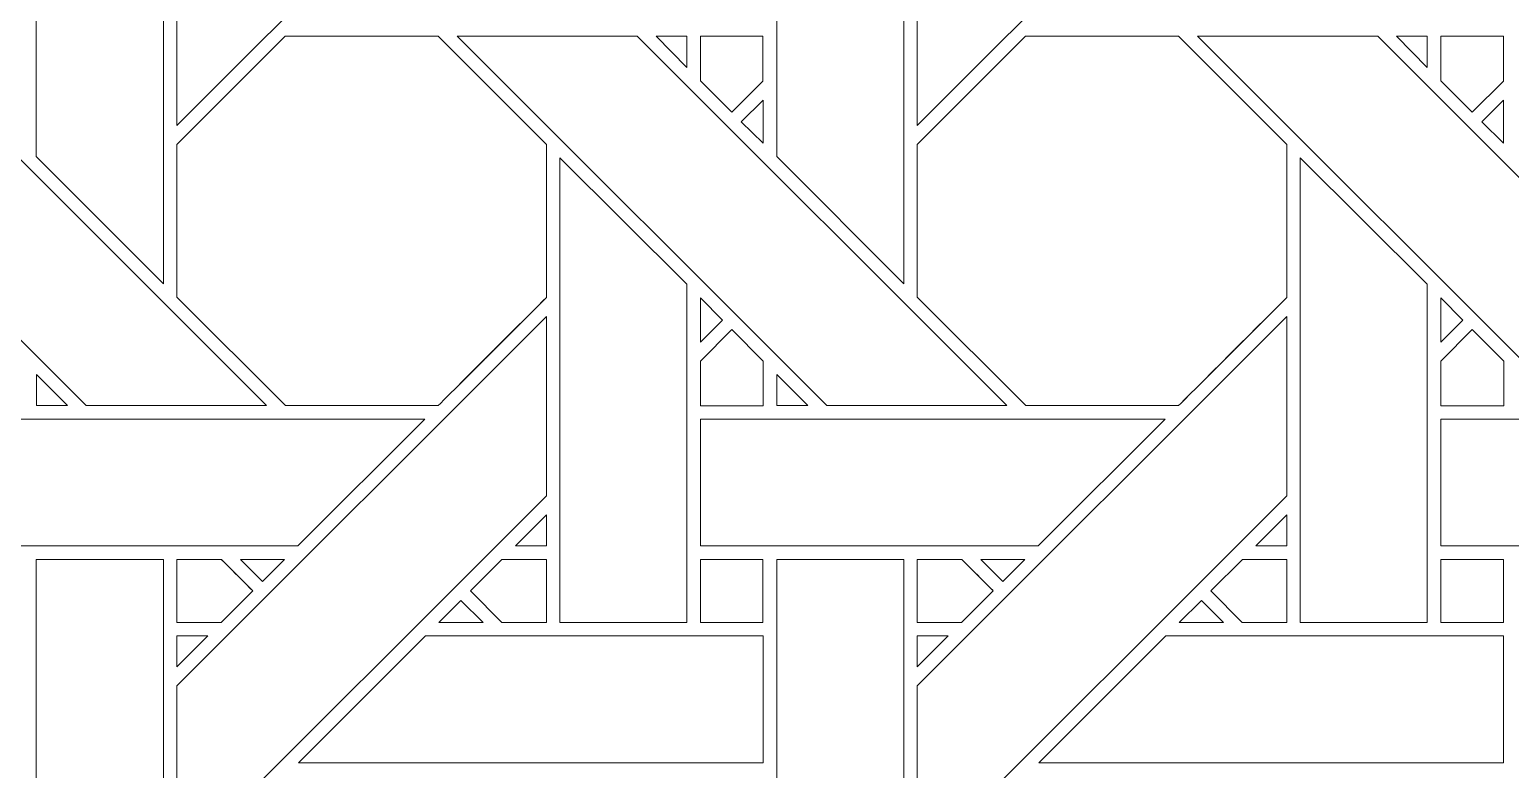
# Model space of a CAD drawing. Header units: inches. Extents: x 4.4 to 20.4, y 5.1 to 13.1.
# Drawn here: x 10.534 to 12.432, y 10.29 to 11.239 of the extents above; entities that cross this region are included whole.
import ezdxf

# ---------------------------------------------------------------- set-up
doc = ezdxf.new("R2010")
doc.units = ezdxf.units.IN
doc.header["$MEASUREMENT"] = 0
doc.layers.add('Design', color=7, linetype='Continuous', lineweight=0)

msp = doc.modelspace()

# ---------------------------------------------------------------- linework, layer by layer
at = {"layer": 'Design'}
for points, knots in [([(4.382854037814669, 13.09476386176215), (4.382854037814669, 13.09476386176215), (4.382854037814669, 5.094763861762152), (4.382854037814669, 5.094763861762152), (4.382854037814669, 5.094763861762152), (20.38285319010416, 5.094763861762152), (20.38285319010416, 5.094763861762152), (20.38285319010416, 5.094763861762152), (20.38285319010416, 13.09476386176215), (20.38285319010416, 13.09476386176215), (20.38285319010416, 13.09476386176215), (4.382854037814669, 13.09476386176215), (4.382854037814669, 13.09476386176215)], [0, 0, 0, 0, 1, 1, 1, 2, 2, 2, 3, 3, 3, 4, 4, 4, 4]), ([(5.011856282552078, 5.718260172525964), (5.011856282552078, 5.718260172525964), (19.75385687934027, 5.718260172525964), (19.75385687934027, 5.718260172525964), (19.75385687934027, 5.718260172525964), (19.75385687934027, 12.47526755099818), (19.75385687934027, 12.47526755099818), (19.75385687934027, 12.47526755099818), (5.011856282552078, 12.47526755099818), (5.011856282552078, 12.47526755099818), (5.011856282552078, 12.47526755099818), (5.011856282552078, 5.718260172525964), (5.011856282552078, 5.718260172525964)], [0, 0, 0, 0, 1, 1, 1, 2, 2, 2, 3, 3, 3, 4, 4, 4, 4]), ([(11.19660949707031, 11.58990732828776), (11.19660949707031, 11.58990732828776), (10.72293938530816, 11.11625756157769), (10.72293938530816, 11.11625756157769), (10.72293938530816, 11.11625756157769), (10.72293938530816, 11.34636094835069), (10.72293938530816, 11.34636094835069), (10.72293938530816, 11.34636094835069), (11.19660949707031, 11.81994289822048), (11.19660949707031, 11.81994289822048), (11.19660949707031, 11.81994289822048), (11.19660949707031, 11.58990732828776), (11.19660949707031, 11.58990732828776)], [0, 0, 0, 0, 1, 1, 1, 2, 2, 2, 3, 3, 3, 4, 4, 4, 4]), ([(12.1453382703993, 11.58990732828776), (12.1453382703993, 11.58990732828776), (11.67166815863715, 11.11625756157769), (11.67166815863715, 11.11625756157769), (11.67166815863715, 11.11625756157769), (11.67166815863715, 11.34635388003365), (11.67166815863715, 11.34635388003365), (11.67166815863715, 11.34635388003365), (12.1453382703993, 11.81995646158854), (12.1453382703993, 11.81995646158854), (12.1453382703993, 11.81995646158854), (12.1453382703993, 11.58990732828776), (12.1453382703993, 11.58990732828776)], [0, 0, 0, 0, 1, 1, 1, 2, 2, 2, 3, 3, 3, 4, 4, 4, 4]), ([(10.54288313123915, 11.07626342773437), (10.54288313123915, 11.07626342773437), (10.54288313123915, 11.50846269395616), (10.54288313123915, 11.50846269395616), (10.54288313123915, 11.50846269395616), (10.70579359266493, 11.50846269395616), (10.70579359266493, 11.50846269395616), (10.70579359266493, 11.50846269395616), (10.70579359266493, 10.91334533691406), (10.70579359266493, 10.91334533691406), (10.70579359266493, 10.91334533691406), (10.54288313123915, 11.07626342773437), (10.54288313123915, 11.07626342773437)], [0, 0, 0, 0, 1, 1, 1, 2, 2, 2, 3, 3, 3, 4, 4, 4, 4]), ([(11.49160512288411, 11.07626342773437), (11.49160512288411, 11.07626342773437), (11.49160512288411, 11.50846269395616), (11.49160512288411, 11.50846269395616), (11.49160512288411, 11.50846269395616), (11.65452236599392, 11.50846269395616), (11.65452236599392, 11.50846269395616), (11.65452236599392, 11.50846269395616), (11.65452236599392, 10.91334533691406), (11.65452236599392, 10.91334533691406), (11.65452236599392, 10.91334533691406), (11.49160512288411, 11.07626342773437), (11.49160512288411, 11.07626342773437)], [0, 0, 0, 0, 1, 1, 1, 2, 2, 2, 3, 3, 3, 4, 4, 4, 4]), ([(10.83795335557725, 10.75694868299696), (10.83795335557725, 10.75694868299696), (10.60692426893446, 10.75694868299696), (10.60692426893446, 10.75694868299696), (10.60692426893446, 10.75694868299696), (10.13336266411675, 11.23060523139105), (10.13336266411675, 11.23060523139105), (10.13336266411675, 11.23060523139105), (10.36430358886718, 11.23060523139105), (10.36430358886718, 11.23060523139105), (10.36430358886718, 11.23060523139105), (10.83795335557725, 10.75694868299696), (10.83795335557725, 10.75694868299696)], [0, 0, 0, 0, 1, 1, 1, 2, 2, 2, 3, 3, 3, 4, 4, 4, 4]), ([(11.05787573920355, 10.75699445936415), (11.05787573920355, 10.75699445936415), (10.86216481526692, 10.75699445936415), (10.86216481526692, 10.75699445936415), (10.86216481526692, 10.75699445936415), (10.72291988796658, 10.89623260498047), (10.72291988796658, 10.89623260498047), (10.72291988796658, 10.89623260498047), (10.72291988796658, 11.0918960571289), (10.72291988796658, 11.0918960571289), (10.72291988796658, 11.0918960571289), (10.8616231282552, 11.2306170993381), (10.8616231282552, 11.2306170993381), (10.8616231282552, 11.2306170993381), (11.05783504909939, 11.2306170993381), (11.05783504909939, 11.2306170993381), (11.05783504909939, 11.2306170993381), (11.1965832180447, 11.0918960571289), (11.1965832180447, 11.0918960571289), (11.1965832180447, 11.0918960571289), (11.1965832180447, 10.8956782023112), (11.1965832180447, 10.8956782023112), (11.1787846883138, 10.87774319118923), (11.06685977511935, 10.76600562201606), (11.05787573920355, 10.75699445936415)], [0, 0, 0, 0, 1, 1, 1, 2, 2, 2, 3, 3, 3, 4, 4, 4, 5, 5, 5, 6, 6, 6, 7, 7, 7, 8, 8, 8, 8]), ([(11.05783504909939, 11.2306170993381), (11.05783504909939, 11.2306170993381), (11.1965832180447, 11.0918960571289), (11.1965832180447, 11.0918960571289), (11.1965832180447, 11.0918960571289), (11.1965832180447, 10.8956782023112), (11.1965832180447, 10.8956782023112), (11.17843712700738, 10.87740241156684), (11.0666012234158, 10.76574028862847), (11.05787573920355, 10.75699445936415), (11.05787573920355, 10.75699445936415), (10.86216481526692, 10.75699445936415), (10.86216481526692, 10.75699445936415), (10.86216481526692, 10.75699445936415), (10.72291988796658, 10.89623260498047), (10.72291988796658, 10.89623260498047), (10.72291988796658, 10.89623260498047), (10.72291988796658, 11.0918960571289), (10.72291988796658, 11.0918960571289), (10.72291988796658, 11.0918960571289), (10.8616231282552, 11.2306170993381), (10.8616231282552, 11.2306170993381), (10.8616231282552, 11.2306170993381), (11.05783504909939, 11.2306170993381), (11.05783504909939, 11.2306170993381)], [0, 0, 0, 0, 1, 1, 1, 2, 2, 2, 3, 3, 3, 4, 4, 4, 5, 5, 5, 6, 6, 6, 7, 7, 7, 8, 8, 8, 8]), ([(11.78668212890625, 10.75694868299696), (11.78668212890625, 10.75694868299696), (11.55565304226345, 10.75694868299696), (11.55565304226345, 10.75694868299696), (11.55565304226345, 10.75694868299696), (11.08209143744574, 11.23060523139105), (11.08209143744574, 11.23060523139105), (11.08209143744574, 11.23060523139105), (11.31303236219618, 11.23060523139105), (11.31303236219618, 11.23060523139105), (11.31303236219618, 11.23060523139105), (11.78668212890625, 10.75694868299696), (11.78668212890625, 10.75694868299696)], [0, 0, 0, 0, 1, 1, 1, 2, 2, 2, 3, 3, 3, 4, 4, 4, 4]), ([(11.33715481228298, 11.230591668023), (11.33715481228298, 11.230591668023), (11.37659708658854, 11.230591668023), (11.37659708658854, 11.230591668023), (11.37659708658854, 11.230591668023), (11.37659708658854, 11.19076707628038), (11.37659708658854, 11.19076707628038), (11.37659708658854, 11.19076707628038), (11.33715481228298, 11.230591668023), (11.33715481228298, 11.230591668023)], [0, 0, 0, 0, 1, 1, 1, 2, 2, 2, 3, 3, 3, 3]), ([(11.47404564751519, 11.23063066270616), (11.47404564751519, 11.23063066270616), (11.47404564751519, 11.17303127712673), (11.47404564751519, 11.17303127712673), (11.47404564751519, 11.17303127712673), (11.43411593967013, 11.13308461507161), (11.43411593967013, 11.13308461507161), (11.43411593967013, 11.13308461507161), (11.39378441704644, 11.17342291937934), (11.39378441704644, 11.17342291937934), (11.39378441704644, 11.17342291937934), (11.39378441704644, 11.23063066270616), (11.39378441704644, 11.23063066270616), (11.39378441704644, 11.23063066270616), (11.47404564751519, 11.23063066270616), (11.47404564751519, 11.23063066270616)], [0, 0, 0, 0, 1, 1, 1, 2, 2, 2, 3, 3, 3, 4, 4, 4, 5, 5, 5, 5]), ([(11.47404564751519, 11.17303127712673), (11.47404564751519, 11.17303127712673), (11.43411593967013, 11.13308461507161), (11.43411593967013, 11.13308461507161), (11.43411593967013, 11.13308461507161), (11.39378441704644, 11.17342291937934), (11.39378441704644, 11.17342291937934), (11.39378441704644, 11.17342291937934), (11.39378441704644, 11.23063066270616), (11.39378441704644, 11.23063066270616), (11.39378441704644, 11.23063066270616), (11.47404564751519, 11.23063066270616), (11.47404564751519, 11.23063066270616), (11.47404564751519, 11.23063066270616), (11.47404564751519, 11.17303127712673), (11.47404564751519, 11.17303127712673)], [0, 0, 0, 0, 1, 1, 1, 2, 2, 2, 3, 3, 3, 4, 4, 4, 5, 5, 5, 5]), ([(12.00661129421658, 10.75699445936415), (12.00661129421658, 10.75699445936415), (11.81090037027995, 10.75699445936415), (11.81090037027995, 10.75699445936415), (11.81090037027995, 10.75699445936415), (11.6716554429796, 10.89623260498047), (11.6716554429796, 10.89623260498047), (11.6716554429796, 10.89623260498047), (11.6716554429796, 11.0918960571289), (11.6716554429796, 11.0918960571289), (11.6716554429796, 11.0918960571289), (11.81035953097873, 11.2306170993381), (11.81035953097873, 11.2306170993381), (11.81035953097873, 11.2306170993381), (12.00657060411241, 11.2306170993381), (12.00657060411241, 11.2306170993381), (12.00657060411241, 11.2306170993381), (12.14531877305772, 11.0918960571289), (12.14531877305772, 11.0918960571289), (12.14531877305772, 11.0918960571289), (12.14531877305772, 10.89568159315321), (12.14531877305772, 10.89568159315321), (12.12751939561632, 10.87774658203125), (12.01559533013238, 10.76600562201606), (12.00661129421658, 10.75699445936415)], [0, 0, 0, 0, 1, 1, 1, 2, 2, 2, 3, 3, 3, 4, 4, 4, 5, 5, 5, 6, 6, 6, 7, 7, 7, 8, 8, 8, 8]), ([(12.00657060411241, 11.2306170993381), (12.00657060411241, 11.2306170993381), (12.14531877305772, 11.0918960571289), (12.14531877305772, 11.0918960571289), (12.14531877305772, 11.0918960571289), (12.14531877305772, 10.89568159315321), (12.14531877305772, 10.89568159315321), (12.12719980875651, 10.87741936577691), (12.01535118950738, 10.76575385199652), (12.00661129421658, 10.75699445936415), (12.00661129421658, 10.75699445936415), (11.81090037027995, 10.75699445936415), (11.81090037027995, 10.75699445936415), (11.81090037027995, 10.75699445936415), (11.6716554429796, 10.89623260498047), (11.6716554429796, 10.89623260498047), (11.6716554429796, 10.89623260498047), (11.6716554429796, 11.0918960571289), (11.6716554429796, 11.0918960571289), (11.6716554429796, 11.0918960571289), (11.81035953097873, 11.2306170993381), (11.81035953097873, 11.2306170993381), (11.81035953097873, 11.2306170993381), (12.00657060411241, 11.2306170993381), (12.00657060411241, 11.2306170993381)], [0, 0, 0, 0, 1, 1, 1, 2, 2, 2, 3, 3, 3, 4, 4, 4, 5, 5, 5, 6, 6, 6, 7, 7, 7, 8, 8, 8, 8]), ([(12.73541174994574, 10.75694868299696), (12.73541174994574, 10.75694868299696), (12.50438944498698, 10.75694868299696), (12.50438944498698, 10.75694868299696), (12.50438944498698, 10.75694868299696), (12.03081427680121, 11.23060523139105), (12.03081427680121, 11.23060523139105), (12.03081427680121, 11.23060523139105), (12.26176198323567, 11.23060523139105), (12.26176198323567, 11.23060523139105), (12.26176198323567, 11.23060523139105), (12.73541174994574, 10.75694868299696), (12.73541174994574, 10.75694868299696)], [0, 0, 0, 0, 1, 1, 1, 2, 2, 2, 3, 3, 3, 4, 4, 4, 4]), ([(12.28588358561198, 11.230591668023), (12.28588358561198, 11.230591668023), (12.32532670762804, 11.230591668023), (12.32532670762804, 11.230591668023), (12.32532670762804, 11.230591668023), (12.32532670762804, 11.19076707628038), (12.32532670762804, 11.19076707628038), (12.32532670762804, 11.19076707628038), (12.28588358561198, 11.230591668023), (12.28588358561198, 11.230591668023)], [0, 0, 0, 0, 1, 1, 1, 2, 2, 2, 3, 3, 3, 3]), ([(12.34251997205946, 11.17342291937934), (12.34251997205946, 11.17342291937934), (12.34251997205946, 11.23063066270616), (12.34251997205946, 11.23063066270616), (12.34251997205946, 11.23063066270616), (12.42278120252821, 11.23063066270616), (12.42278120252821, 11.23063066270616), (12.42278120252821, 11.23063066270616), (12.42278120252821, 11.17303466796875), (12.42278120252821, 11.17303466796875), (12.42278120252821, 11.17303466796875), (12.38284810384114, 11.13308800591362), (12.38284810384114, 11.13308800591362), (12.38284810384114, 11.13308800591362), (12.34251997205946, 11.17342291937934), (12.34251997205946, 11.17342291937934)], [0, 0, 0, 0, 1, 1, 1, 2, 2, 2, 3, 3, 3, 4, 4, 4, 5, 5, 5, 5]), ([(12.42278120252821, 11.17303466796875), (12.42278120252821, 11.17303466796875), (12.38284810384114, 11.13308800591362), (12.38284810384114, 11.13308800591362), (12.38284810384114, 11.13308800591362), (12.34251997205946, 11.17342291937934), (12.34251997205946, 11.17342291937934), (12.34251997205946, 11.17342291937934), (12.34251997205946, 11.23063066270616), (12.34251997205946, 11.23063066270616), (12.34251997205946, 11.23063066270616), (12.42278120252821, 11.23063066270616), (12.42278120252821, 11.23063066270616), (12.42278120252821, 11.23063066270616), (12.42278120252821, 11.17303466796875), (12.42278120252821, 11.17303466796875)], [0, 0, 0, 0, 1, 1, 1, 2, 2, 2, 3, 3, 3, 4, 4, 4, 5, 5, 5, 5]), ([(11.47406514485677, 11.14875793457031), (11.47406514485677, 11.14875793457031), (11.47406514485677, 11.09359910753038), (11.47406514485677, 11.09359910753038), (11.47406514485677, 11.09359910753038), (11.44629499647352, 11.12097422281901), (11.44629499647352, 11.12097422281901), (11.44629499647352, 11.12097422281901), (11.47406514485677, 11.14875793457031), (11.47406514485677, 11.14875793457031)], [0, 0, 0, 0, 1, 1, 1, 2, 2, 2, 3, 3, 3, 3]), ([(12.42279391818576, 11.14875793457031), (12.42279391818576, 11.14875793457031), (12.42279391818576, 11.09359232584635), (12.42279391818576, 11.09359232584635), (12.42279391818576, 11.09359232584635), (12.39502376980252, 11.12098100450304), (12.39502376980252, 11.12098100450304), (12.39502376980252, 11.12098100450304), (12.42279391818576, 11.14875793457031), (12.42279391818576, 11.14875793457031)], [0, 0, 0, 0, 1, 1, 1, 2, 2, 2, 3, 3, 3, 3]), ([(11.21374766031901, 10.47894795735677), (11.21374766031901, 10.47894795735677), (11.21374766031901, 11.0747799343533), (11.21374766031901, 11.0747799343533), (11.21374766031901, 11.0747799343533), (11.37650892469618, 10.91263749864366), (11.37650892469618, 10.91263749864366), (11.37650892469618, 10.91263749864366), (11.37650892469618, 10.47894795735677), (11.37650892469618, 10.47894795735677), (11.37650892469618, 10.47894795735677), (11.21374766031901, 10.47894795735677), (11.21374766031901, 10.47894795735677)], [0, 0, 0, 0, 1, 1, 1, 2, 2, 2, 3, 3, 3, 4, 4, 4, 4]), ([(12.162476433648, 10.47894795735677), (12.162476433648, 10.47894795735677), (12.162476433648, 11.0747799343533), (12.162476433648, 11.0747799343533), (12.162476433648, 11.0747799343533), (12.32523769802517, 10.91263749864366), (12.32523769802517, 10.91263749864366), (12.32523769802517, 10.91263749864366), (12.32523769802517, 10.47894795735677), (12.32523769802517, 10.47894795735677), (12.32523769802517, 10.47894795735677), (12.162476433648, 10.47894795735677), (12.162476433648, 10.47894795735677)], [0, 0, 0, 0, 1, 1, 1, 2, 2, 2, 3, 3, 3, 4, 4, 4, 4]), ([(11.39381747775607, 10.83838653564453), (11.39381747775607, 10.83838653564453), (11.39381747775607, 10.89514499240451), (11.39381747775607, 10.89514499240451), (11.39381747775607, 10.89514499240451), (11.42200300428602, 10.86657206217448), (11.42200300428602, 10.86657206217448), (11.42200300428602, 10.86657206217448), (11.39381747775607, 10.83838653564453), (11.39381747775607, 10.83838653564453)], [0, 0, 0, 0, 1, 1, 1, 2, 2, 2, 3, 3, 3, 3]), ([(12.34254709879557, 10.83838653564453), (12.34254709879557, 10.83838653564453), (12.34254709879557, 10.89514499240451), (12.34254709879557, 10.89514499240451), (12.34254709879557, 10.89514499240451), (12.37073177761502, 10.86657206217448), (12.37073177761502, 10.86657206217448), (12.37073177761502, 10.86657206217448), (12.34254709879557, 10.83838653564453), (12.34254709879557, 10.83838653564453)], [0, 0, 0, 0, 1, 1, 1, 2, 2, 2, 3, 3, 3, 3]), ([(11.19660949707031, 10.64118533664279), (11.19660949707031, 10.64118533664279), (10.72293938530816, 10.16753556993272), (10.72293938530816, 10.16753556993272), (10.72293938530816, 10.16753556993272), (10.72293938530816, 10.39762539333767), (10.72293938530816, 10.39762539333767), (10.72293938530816, 10.39762539333767), (11.19660949707031, 10.87121412489149), (11.19660949707031, 10.87121412489149), (11.19660949707031, 10.87121412489149), (11.19660949707031, 10.64118533664279), (11.19660949707031, 10.64118533664279)], [0, 0, 0, 0, 1, 1, 1, 2, 2, 2, 3, 3, 3, 4, 4, 4, 4]), ([(11.39379798041449, 10.75674947102864), (11.39379798041449, 10.75674947102864), (11.39379798041449, 10.81403520372179), (11.39379798041449, 10.81403520372179), (11.39379798041449, 10.81403520372179), (11.43412611219618, 10.8543701171875), (11.43412611219618, 10.8543701171875), (11.43412611219618, 10.8543701171875), (11.47445339626736, 10.81404537624783), (11.47445339626736, 10.81404537624783), (11.47445339626736, 10.81404537624783), (11.47445339626736, 10.75674947102864), (11.47445339626736, 10.75674947102864), (11.47445339626736, 10.75674947102864), (11.39379798041449, 10.75674947102864), (11.39379798041449, 10.75674947102864)], [0, 0, 0, 0, 1, 1, 1, 2, 2, 2, 3, 3, 3, 4, 4, 4, 5, 5, 5, 5]), ([(11.43412611219618, 10.8543701171875), (11.43412611219618, 10.8543701171875), (11.47445339626736, 10.81404537624783), (11.47445339626736, 10.81404537624783), (11.47445339626736, 10.81404537624783), (11.47445339626736, 10.75674947102864), (11.47445339626736, 10.75674947102864), (11.47445339626736, 10.75674947102864), (11.39379798041449, 10.75674947102864), (11.39379798041449, 10.75674947102864), (11.39379798041449, 10.75674947102864), (11.39379798041449, 10.81403520372179), (11.39379798041449, 10.81403520372179), (11.39379798041449, 10.81403520372179), (11.43412611219618, 10.8543701171875), (11.43412611219618, 10.8543701171875)], [0, 0, 0, 0, 1, 1, 1, 2, 2, 2, 3, 3, 3, 4, 4, 4, 5, 5, 5, 5]), ([(12.1453382703993, 10.64117855495877), (12.1453382703993, 10.64117855495877), (11.67166815863715, 10.1675287882487), (11.67166815863715, 10.1675287882487), (11.67166815863715, 10.1675287882487), (11.67166815863715, 10.39762539333767), (11.67166815863715, 10.39762539333767), (11.67166815863715, 10.39762539333767), (12.1453382703993, 10.87122090657552), (12.1453382703993, 10.87122090657552), (12.1453382703993, 10.87122090657552), (12.1453382703993, 10.64117855495877), (12.1453382703993, 10.64117855495877)], [0, 0, 0, 0, 1, 1, 1, 2, 2, 2, 3, 3, 3, 4, 4, 4, 4]), ([(12.34253438313802, 10.75674947102864), (12.34253438313802, 10.75674947102864), (12.34253438313802, 10.8140385945638), (12.34253438313802, 10.8140385945638), (12.34253438313802, 10.8140385945638), (12.3828616672092, 10.8543701171875), (12.3828616672092, 10.8543701171875), (12.3828616672092, 10.8543701171875), (12.42318979899088, 10.81404537624783), (12.42318979899088, 10.81404537624783), (12.42318979899088, 10.81404537624783), (12.42318979899088, 10.75674947102864), (12.42318979899088, 10.75674947102864), (12.42318979899088, 10.75674947102864), (12.34253438313802, 10.75674947102864), (12.34253438313802, 10.75674947102864)], [0, 0, 0, 0, 1, 1, 1, 2, 2, 2, 3, 3, 3, 4, 4, 4, 5, 5, 5, 5]), ([(12.3828616672092, 10.8543701171875), (12.3828616672092, 10.8543701171875), (12.42318979899088, 10.81404537624783), (12.42318979899088, 10.81404537624783), (12.42318979899088, 10.81404537624783), (12.42318979899088, 10.75674947102864), (12.42318979899088, 10.75674947102864), (12.42318979899088, 10.75674947102864), (12.34253438313802, 10.75674947102864), (12.34253438313802, 10.75674947102864), (12.34253438313802, 10.75674947102864), (12.34253438313802, 10.8140385945638), (12.34253438313802, 10.8140385945638), (12.34253438313802, 10.8140385945638), (12.3828616672092, 10.8543701171875), (12.3828616672092, 10.8543701171875)], [0, 0, 0, 0, 1, 1, 1, 2, 2, 2, 3, 3, 3, 4, 4, 4, 5, 5, 5, 5]), ([(10.54299163818359, 10.75694190131293), (10.54299163818359, 10.75694190131293), (10.54299163818359, 10.79673851860894), (10.54299163818359, 10.79673851860894), (10.54299163818359, 10.79673851860894), (10.58271365695529, 10.75694190131293), (10.58271365695529, 10.75694190131293), (10.58271365695529, 10.75694190131293), (10.54299163818359, 10.75694190131293), (10.54299163818359, 10.75694190131293)], [0, 0, 0, 0, 1, 1, 1, 2, 2, 2, 3, 3, 3, 3]), ([(11.49172719319661, 10.75694190131293), (11.49172719319661, 10.75694190131293), (11.49172719319661, 10.79673173692491), (11.49172719319661, 10.79673173692491), (11.49172719319661, 10.79673173692491), (11.53144243028429, 10.75694190131293), (11.53144243028429, 10.75694190131293), (11.53144243028429, 10.75694190131293), (11.49172719319661, 10.75694190131293), (11.49172719319661, 10.75694190131293)], [0, 0, 0, 0, 1, 1, 1, 2, 2, 2, 3, 3, 3, 3]), ([(11.04079098171658, 10.73969438340929), (11.04079098171658, 10.73969438340929), (10.87806362575955, 10.57700093587239), (10.87806362575955, 10.57700093587239), (10.87806362575955, 10.57700093587239), (10.44509548611111, 10.57700093587239), (10.44509548611111, 10.57700093587239), (10.44509548611111, 10.57700093587239), (10.44509548611111, 10.73969438340929), (10.44509548611111, 10.73969438340929), (10.44509548611111, 10.73969438340929), (11.04079098171658, 10.73969438340929), (11.04079098171658, 10.73969438340929)], [0, 0, 0, 0, 1, 1, 1, 2, 2, 2, 3, 3, 3, 4, 4, 4, 4]), ([(11.98951975504557, 10.73969438340929), (11.98951975504557, 10.73969438340929), (11.82678561740451, 10.57700093587239), (11.82678561740451, 10.57700093587239), (11.82678561740451, 10.57700093587239), (11.39381747775607, 10.57700093587239), (11.39381747775607, 10.57700093587239), (11.39381747775607, 10.57700093587239), (11.39381747775607, 10.73969438340929), (11.39381747775607, 10.73969438340929), (11.39381747775607, 10.73969438340929), (11.98951975504557, 10.73969438340929), (11.98951975504557, 10.73969438340929)], [0, 0, 0, 0, 1, 1, 1, 2, 2, 2, 3, 3, 3, 4, 4, 4, 4]), ([(12.93824174669053, 10.73970116509331), (12.93824174669053, 10.73970116509331), (12.7755143907335, 10.57700093587239), (12.7755143907335, 10.57700093587239), (12.7755143907335, 10.57700093587239), (12.34254709879557, 10.57700093587239), (12.34254709879557, 10.57700093587239), (12.34254709879557, 10.57700093587239), (12.34254709879557, 10.73970116509331), (12.34254709879557, 10.73970116509331), (12.34254709879557, 10.73970116509331), (12.93824174669053, 10.73970116509331), (12.93824174669053, 10.73970116509331)], [0, 0, 0, 0, 1, 1, 1, 2, 2, 2, 3, 3, 3, 4, 4, 4, 4]), ([(11.19661627875434, 10.5770280626085), (11.19661627875434, 10.5770280626085), (11.15684594048394, 10.5770280626085), (11.15684594048394, 10.5770280626085), (11.15684594048394, 10.5770280626085), (11.19661627875434, 10.61679161919488), (11.19661627875434, 10.61679161919488), (11.19661627875434, 10.61679161919488), (11.19661627875434, 10.5770280626085), (11.19661627875434, 10.5770280626085)], [0, 0, 0, 0, 1, 1, 1, 2, 2, 2, 3, 3, 3, 3]), ([(12.10557556152344, 10.5770280626085), (12.10557556152344, 10.5770280626085), (12.1453382703993, 10.61679161919488), (12.1453382703993, 10.61679161919488), (12.1453382703993, 10.61679161919488), (12.1453382703993, 10.5770280626085), (12.1453382703993, 10.5770280626085), (12.1453382703993, 10.5770280626085), (12.10557556152344, 10.5770280626085), (12.10557556152344, 10.5770280626085)], [0, 0, 0, 0, 1, 1, 1, 2, 2, 2, 3, 3, 3, 3]), ([(10.54288313123915, 10.12754143608941), (10.54288313123915, 10.12754143608941), (10.54288313123915, 10.55973307291666), (10.54288313123915, 10.55973307291666), (10.54288313123915, 10.55973307291666), (10.70579359266493, 10.55973307291666), (10.70579359266493, 10.55973307291666), (10.70579359266493, 10.55973307291666), (10.70579359266493, 9.96461656358507), (10.70579359266493, 9.96461656358507), (10.70579359266493, 9.96461656358507), (10.54288313123915, 10.12754143608941), (10.54288313123915, 10.12754143608941)], [0, 0, 0, 0, 1, 1, 1, 2, 2, 2, 3, 3, 3, 4, 4, 4, 4]), ([(10.72291988796658, 10.47898695203993), (10.72291988796658, 10.47898695203993), (10.72291988796658, 10.55975765652126), (10.72291988796658, 10.55975765652126), (10.72291988796658, 10.55975765652126), (10.77998436821831, 10.55975765652126), (10.77998436821831, 10.55975765652126), (10.78512318929036, 10.55464596218533), (10.81589847140842, 10.52383422851562), (10.82032267252604, 10.519410027398), (10.82032267252604, 10.519410027398), (10.77989535861545, 10.47898695203993), (10.77989535861545, 10.47898695203993), (10.77989535861545, 10.47898695203993), (10.72291988796658, 10.47898695203993), (10.72291988796658, 10.47898695203993)], [0, 0, 0, 0, 1, 1, 1, 2, 2, 2, 3, 3, 3, 4, 4, 4, 5, 5, 5, 5]), ([(10.80498335096571, 10.53476036919487), (10.80498335096571, 10.53476036919487), (10.82032267252604, 10.519410027398), (10.82032267252604, 10.519410027398), (10.82032267252604, 10.519410027398), (10.77989535861545, 10.47898695203993), (10.77989535861545, 10.47898695203993), (10.77989535861545, 10.47898695203993), (10.72291988796658, 10.47898695203993), (10.72291988796658, 10.47898695203993), (10.72291988796658, 10.47898695203993), (10.72291988796658, 10.55975765652126), (10.72291988796658, 10.55975765652126), (10.72291988796658, 10.55975765652126), (10.77998436821831, 10.55975765652126), (10.77998436821831, 10.55975765652126), (10.78544277615017, 10.55432637532552), (10.79556274414062, 10.54419453938802), (10.80498335096571, 10.53476036919487)], [0, 0, 0, 0, 1, 1, 1, 2, 2, 2, 3, 3, 3, 4, 4, 4, 5, 5, 5, 6, 6, 6, 6]), ([(10.80436367458767, 10.55973307291666), (10.80436367458767, 10.55973307291666), (10.86082967122395, 10.55973307291666), (10.86082967122395, 10.55973307291666), (10.86082967122395, 10.55973307291666), (10.83254920111762, 10.53154839409722), (10.83254920111762, 10.53154839409722), (10.83254920111762, 10.53154839409722), (10.80436367458767, 10.55973307291666), (10.80436367458767, 10.55973307291666)], [0, 0, 0, 0, 1, 1, 1, 2, 2, 2, 3, 3, 3, 3]), ([(11.13948398166232, 10.47897593180338), (11.13948398166232, 10.47897593180338), (11.09912533230251, 10.51935492621527), (11.09912533230251, 10.51935492621527), (11.09912533230251, 10.51935492621527), (11.13955603705512, 10.55977800157335), (11.13955603705512, 10.55977800157335), (11.13955603705512, 10.55977800157335), (11.19659678141276, 10.55977800157335), (11.19659678141276, 10.55977800157335), (11.19659678141276, 10.55977800157335), (11.19659678141276, 10.47897593180338), (11.19659678141276, 10.47897593180338), (11.19659678141276, 10.47897593180338), (11.13948398166232, 10.47897593180338), (11.13948398166232, 10.47897593180338)], [0, 0, 0, 0, 1, 1, 1, 2, 2, 2, 3, 3, 3, 4, 4, 4, 5, 5, 5, 5]), ([(11.09912533230251, 10.51935492621527), (11.09912533230251, 10.51935492621527), (11.13955603705512, 10.55977800157335), (11.13955603705512, 10.55977800157335), (11.13955603705512, 10.55977800157335), (11.19659678141276, 10.55977800157335), (11.19659678141276, 10.55977800157335), (11.19659678141276, 10.55977800157335), (11.19659678141276, 10.47897593180338), (11.19659678141276, 10.47897593180338), (11.19659678141276, 10.47897593180338), (11.13948398166232, 10.47897593180338), (11.13948398166232, 10.47897593180338), (11.13948398166232, 10.47897593180338), (11.09912533230251, 10.51935492621527), (11.09912533230251, 10.51935492621527)], [0, 0, 0, 0, 1, 1, 1, 2, 2, 2, 3, 3, 3, 4, 4, 4, 5, 5, 5, 5]), ([(11.39380137125651, 10.47897254096137), (11.39380137125651, 10.47897254096137), (11.39380137125651, 10.55975765652126), (11.39380137125651, 10.55975765652126), (11.39380137125651, 10.55975765652126), (11.47404564751519, 10.55975765652126), (11.47404564751519, 10.55975765652126), (11.47404564751519, 10.55975765652126), (11.47404564751519, 10.47897254096137), (11.47404564751519, 10.47897254096137), (11.47404564751519, 10.47897254096137), (11.39380137125651, 10.47897254096137), (11.39380137125651, 10.47897254096137)], [0, 0, 0, 0, 1, 1, 1, 2, 2, 2, 3, 3, 3, 4, 4, 4, 4]), ([(11.47404564751519, 10.55975765652126), (11.47404564751519, 10.55975765652126), (11.47404564751519, 10.47897254096137), (11.47404564751519, 10.47897254096137), (11.47404564751519, 10.47897254096137), (11.39380137125651, 10.47897254096137), (11.39380137125651, 10.47897254096137), (11.39380137125651, 10.47897254096137), (11.39380137125651, 10.55975765652126), (11.39380137125651, 10.55975765652126), (11.39380137125651, 10.55975765652126), (11.47404564751519, 10.55975765652126), (11.47404564751519, 10.55975765652126)], [0, 0, 0, 0, 1, 1, 1, 2, 2, 2, 3, 3, 3, 4, 4, 4, 4]), ([(11.49160512288411, 10.12753465440538), (11.49160512288411, 10.12753465440538), (11.49160512288411, 10.55973307291666), (11.49160512288411, 10.55973307291666), (11.49160512288411, 10.55973307291666), (11.65452236599392, 10.55973307291666), (11.65452236599392, 10.55973307291666), (11.65452236599392, 10.55973307291666), (11.65452236599392, 9.964623345269096), (11.65452236599392, 9.964623345269096), (11.65452236599392, 9.964623345269096), (11.49160512288411, 10.12753465440538), (11.49160512288411, 10.12753465440538)], [0, 0, 0, 0, 1, 1, 1, 2, 2, 2, 3, 3, 3, 4, 4, 4, 4]), ([(11.6716554429796, 10.47898695203993), (11.6716554429796, 10.47898695203993), (11.6716554429796, 10.55975765652126), (11.6716554429796, 10.55975765652126), (11.6716554429796, 10.55975765652126), (11.72871992323133, 10.55975765652126), (11.72871992323133, 10.55975765652126), (11.73385874430338, 10.55464596218533), (11.76463402642144, 10.52383422851562), (11.76905822753906, 10.519410027398), (11.76905822753906, 10.519410027398), (11.72862837049696, 10.47898695203993), (11.72862837049696, 10.47898695203993), (11.72862837049696, 10.47898695203993), (11.6716554429796, 10.47898695203993), (11.6716554429796, 10.47898695203993)], [0, 0, 0, 0, 1, 1, 1, 2, 2, 2, 3, 3, 3, 4, 4, 4, 5, 5, 5, 5]), ([(11.76905822753906, 10.519410027398), (11.76905822753906, 10.519410027398), (11.72862837049696, 10.47898695203993), (11.72862837049696, 10.47898695203993), (11.72862837049696, 10.47898695203993), (11.6716554429796, 10.47898695203993), (11.6716554429796, 10.47898695203993), (11.6716554429796, 10.47898695203993), (11.6716554429796, 10.55975765652126), (11.6716554429796, 10.55975765652126), (11.6716554429796, 10.55975765652126), (11.72871992323133, 10.55975765652126), (11.72871992323133, 10.55975765652126), (11.73399522569444, 10.55451032850477), (11.76478407118055, 10.52367824978298), (11.76905822753906, 10.519410027398)], [0, 0, 0, 0, 1, 1, 1, 2, 2, 2, 3, 3, 3, 4, 4, 4, 5, 5, 5, 5]), ([(11.7531000773112, 10.55973307291666), (11.7531000773112, 10.55973307291666), (11.80955844455295, 10.55973307291666), (11.80955844455295, 10.55973307291666), (11.80955844455295, 10.55973307291666), (11.78127797444661, 10.53155517578125), (11.78127797444661, 10.53155517578125), (11.78127797444661, 10.53155517578125), (11.7531000773112, 10.55973307291666), (11.7531000773112, 10.55973307291666)], [0, 0, 0, 0, 1, 1, 1, 2, 2, 2, 3, 3, 3, 3]), ([(12.08822038438585, 10.47897254096137), (12.08822038438585, 10.47897254096137), (12.04786173502604, 10.51935492621527), (12.04786173502604, 10.51935492621527), (12.04786173502604, 10.51935492621527), (12.08828820122613, 10.55977800157335), (12.08828820122613, 10.55977800157335), (12.08828820122613, 10.55977800157335), (12.14533233642578, 10.55977800157335), (12.14533233642578, 10.55977800157335), (12.14533233642578, 10.55977800157335), (12.14533233642578, 10.47897254096137), (12.14533233642578, 10.47897254096137), (12.14533233642578, 10.47897254096137), (12.08822038438585, 10.47897254096137), (12.08822038438585, 10.47897254096137)], [0, 0, 0, 0, 1, 1, 1, 2, 2, 2, 3, 3, 3, 4, 4, 4, 5, 5, 5, 5]), ([(12.14533233642578, 10.55977800157335), (12.14533233642578, 10.55977800157335), (12.14533233642578, 10.47897254096137), (12.14533233642578, 10.47897254096137), (12.14533233642578, 10.47897254096137), (12.08822038438585, 10.47897254096137), (12.08822038438585, 10.47897254096137), (12.08822038438585, 10.47897254096137), (12.04786173502604, 10.51935492621527), (12.04786173502604, 10.51935492621527), (12.04786173502604, 10.51935492621527), (12.08828820122613, 10.55977800157335), (12.08828820122613, 10.55977800157335), (12.08828820122613, 10.55977800157335), (12.14533233642578, 10.55977800157335), (12.14533233642578, 10.55977800157335)], [0, 0, 0, 0, 1, 1, 1, 2, 2, 2, 3, 3, 3, 4, 4, 4, 5, 5, 5, 5]), ([(12.34253438313802, 10.47897254096137), (12.34253438313802, 10.47897254096137), (12.34253438313802, 10.55975765652126), (12.34253438313802, 10.55975765652126), (12.34253438313802, 10.55975765652126), (12.42278120252821, 10.55975765652126), (12.42278120252821, 10.55975765652126), (12.42278120252821, 10.55975765652126), (12.42278120252821, 10.47897254096137), (12.42278120252821, 10.47897254096137), (12.42278120252821, 10.47897254096137), (12.34253438313802, 10.47897254096137), (12.34253438313802, 10.47897254096137)], [0, 0, 0, 0, 1, 1, 1, 2, 2, 2, 3, 3, 3, 4, 4, 4, 4]), ([(12.42278120252821, 10.55975765652126), (12.42278120252821, 10.55975765652126), (12.42278120252821, 10.47897254096137), (12.42278120252821, 10.47897254096137), (12.42278120252821, 10.47897254096137), (12.34253438313802, 10.47897254096137), (12.34253438313802, 10.47897254096137), (12.34253438313802, 10.47897254096137), (12.34253438313802, 10.55975765652126), (12.34253438313802, 10.55975765652126), (12.34253438313802, 10.55975765652126), (12.42278120252821, 10.55975765652126), (12.42278120252821, 10.55975765652126)], [0, 0, 0, 0, 1, 1, 1, 2, 2, 2, 3, 3, 3, 4, 4, 4, 4]), ([(11.11527930365668, 10.47895473904079), (11.11527930365668, 10.47895473904079), (11.05877346462673, 10.47895473904079), (11.05877346462673, 10.47895473904079), (11.05877346462673, 10.47895473904079), (11.08703358968099, 10.50721486409505), (11.08703358968099, 10.50721486409505), (11.08703358968099, 10.50721486409505), (11.11527930365668, 10.47895473904079), (11.11527930365668, 10.47895473904079)], [0, 0, 0, 0, 1, 1, 1, 2, 2, 2, 3, 3, 3, 3]), ([(12.06399536132812, 10.47895473904079), (12.06399536132812, 10.47895473904079), (12.0074954562717, 10.47895473904079), (12.0074954562717, 10.47895473904079), (12.0074954562717, 10.47895473904079), (12.03575558132595, 10.50721486409505), (12.03575558132595, 10.50721486409505), (12.03575558132595, 10.50721486409505), (12.06399536132812, 10.47895473904079), (12.06399536132812, 10.47895473904079)], [0, 0, 0, 0, 1, 1, 1, 2, 2, 2, 3, 3, 3, 3]), ([(10.76277669270833, 10.46182335747612), (10.76277669270833, 10.46182335747612), (10.72293938530816, 10.42199198404948), (10.72293938530816, 10.42199198404948), (10.72293938530816, 10.42199198404948), (10.72293938530816, 10.46182335747612), (10.72293938530816, 10.46182335747612), (10.72293938530816, 10.46182335747612), (10.76277669270833, 10.46182335747612), (10.76277669270833, 10.46182335747612)], [0, 0, 0, 0, 1, 1, 1, 2, 2, 2, 3, 3, 3, 3]), ([(11.47406514485677, 10.4618165757921), (11.47406514485677, 10.4618165757921), (11.47406514485677, 10.29899427625868), (11.47406514485677, 10.29899427625868), (11.47406514485677, 10.29899427625868), (10.878785027398, 10.29899427625868), (10.878785027398, 10.29899427625868), (10.878785027398, 10.29899427625868), (11.04163445366753, 10.4618165757921), (11.04163445366753, 10.4618165757921), (11.04163445366753, 10.4618165757921), (11.47406514485677, 10.4618165757921), (11.47406514485677, 10.4618165757921)], [0, 0, 0, 0, 1, 1, 1, 2, 2, 2, 3, 3, 3, 4, 4, 4, 4]), ([(11.71150546603732, 10.46182335747612), (11.71150546603732, 10.46182335747612), (11.67166815863715, 10.42199198404948), (11.67166815863715, 10.42199198404948), (11.67166815863715, 10.42199198404948), (11.67166815863715, 10.46182335747612), (11.67166815863715, 10.46182335747612), (11.67166815863715, 10.46182335747612), (11.71150546603732, 10.46182335747612), (11.71150546603732, 10.46182335747612)], [0, 0, 0, 0, 1, 1, 1, 2, 2, 2, 3, 3, 3, 3]), ([(12.42279391818576, 10.4618165757921), (12.42279391818576, 10.4618165757921), (12.42279391818576, 10.29899427625868), (12.42279391818576, 10.29899427625868), (12.42279391818576, 10.29899427625868), (11.82751380072699, 10.29899427625868), (11.82751380072699, 10.29899427625868), (11.82751380072699, 10.29899427625868), (11.9903564453125, 10.4618165757921), (11.9903564453125, 10.4618165757921), (11.9903564453125, 10.4618165757921), (12.42279391818576, 10.4618165757921), (12.42279391818576, 10.4618165757921)], [0, 0, 0, 0, 1, 1, 1, 2, 2, 2, 3, 3, 3, 4, 4, 4, 4])]:
    msp.add_open_spline(points, degree=3, knots=knots, dxfattribs=at)

doc.saveas('drawing.dxf')
